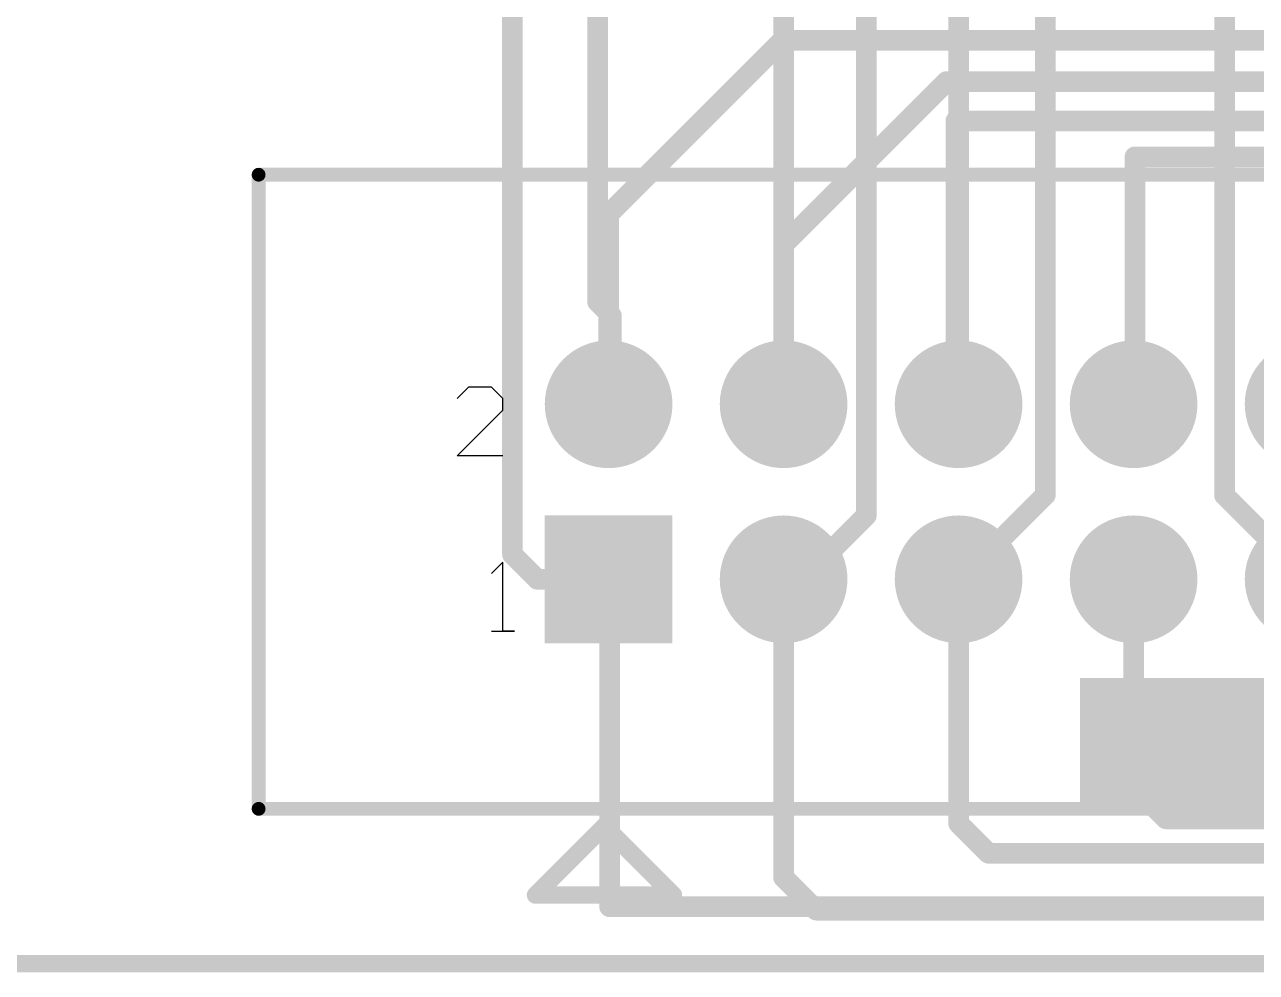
# Model space of a CAD drawing. Header units: millimetres. Extents: x 29 to 180, y 30 to 200.
# Drawn here: x 97.58 to 115.46, y 29.87 to 43.62 of the extents above; entities that cross this region are included whole.
import ezdxf

# ---------------------------------------------------------------- set-up
doc = ezdxf.new("R2010")
doc.units = ezdxf.units.MM
for name, color, linetype in [('BottomLayer', 5, 'Continuous'), ('BottomSolder', 6, 'Continuous'), ('Mechanical1', 6, 'Continuous'), ('MultiLayer', 9, 'Continuous'), ('PadHoleLayer', 156, 'Continuous'), ('TopLayer', 1, 'Continuous'), ('TopOverlay', 2, 'Continuous'), ('TopSolder', 216, 'Continuous')]:
    doc.layers.add(name, color=color, linetype=linetype)

# ---------------------------------------------------------------- blocks, each defined once
blk = doc.blocks.new('918516_324_619')
at = {"layer": 'BottomLayer', "const_width": 0.825}
for points in [[(-9.302, 1.27, 1), (-8.478, 1.27, 1)], [(-6.762, 1.27, 1), (-5.938, 1.27, 1)], [(-4.222, 1.27, 1), (-3.398, 1.27, 1)], [(-1.682, 1.27, 1), (-0.858, 1.27, 1)], [(0.858, 1.27, 1), (1.682, 1.27, 1)], [(-6.762, -1.27, 1), (-5.938, -1.27, 1)], [(-4.222, -1.27, 1), (-3.398, -1.27, 1)], [(-1.682, -1.27, 1), (-0.858, -1.27, 1)], [(0.858, -1.27, 1), (1.682, -1.27, 1)]]:
    blk.add_lwpolyline(points, format="xyb", close=True, dxfattribs=at)
at = {"layer": 'BottomLayer'}
blk.add_solid([(-8.065, -2.095), (-8.065, -0.445), (-9.715, -2.095), (-9.715, -0.445)], dxfattribs=at)
at = {"layer": 'BottomSolder', "const_width": 0.927}
for points in [[(-9.353, 1.27, 1), (-8.427, 1.27, 1)], [(-6.813, 1.27, 1), (-5.887, 1.27, 1)], [(-4.273, 1.27, 1), (-3.347, 1.27, 1)], [(-1.733, 1.27, 1), (-0.807, 1.27, 1)], [(0.807, 1.27, 1), (1.733, 1.27, 1)], [(-6.813, -1.27, 1), (-5.887, -1.27, 1)], [(-4.273, -1.27, 1), (-3.347, -1.27, 1)], [(-1.733, -1.27, 1), (-0.807, -1.27, 1)], [(0.807, -1.27, 1), (1.733, -1.27, 1)]]:
    blk.add_lwpolyline(points, format="xyb", close=True, dxfattribs=at)
at = {"layer": 'BottomSolder'}
blk.add_solid([(-7.963, -2.197), (-7.963, -0.343), (-9.817, -2.197), (-9.817, -0.343)], dxfattribs=at)
at = {"layer": 'MultiLayer', "const_width": 0.825}
for points in [[(-9.302, 1.27, 1), (-8.478, 1.27, 1)], [(-6.762, 1.27, 1), (-5.938, 1.27, 1)], [(-4.222, 1.27, 1), (-3.398, 1.27, 1)], [(-1.682, 1.27, 1), (-0.858, 1.27, 1)], [(0.858, 1.27, 1), (1.682, 1.27, 1)], [(-6.762, -1.27, 1), (-5.938, -1.27, 1)], [(-4.222, -1.27, 1), (-3.398, -1.27, 1)], [(-1.682, -1.27, 1), (-0.858, -1.27, 1)], [(0.858, -1.27, 1), (1.682, -1.27, 1)]]:
    blk.add_lwpolyline(points, format="xyb", close=True, dxfattribs=at)
at = {"layer": 'MultiLayer'}
blk.add_solid([(-8.065, -2.095), (-8.065, -0.445), (-9.715, -2.095), (-9.715, -0.445)], dxfattribs=at)
at = {"layer": 'PadHoleLayer', "const_width": 0.5}
for points in [[(-9.14, 1.27, 1), (-8.64, 1.27, 1)], [(-6.6, 1.27, 1), (-6.1, 1.27, 1)], [(-4.06, 1.27, 1), (-3.56, 1.27, 1)], [(-1.52, 1.27, 1), (-1.02, 1.27, 1)], [(-9.14, -1.27, 1), (-8.64, -1.27, 1)], [(-6.6, -1.27, 1), (-6.1, -1.27, 1)], [(-4.06, -1.27, 1), (-3.56, -1.27, 1)], [(-1.52, -1.27, 1), (-1.02, -1.27, 1)]]:
    blk.add_lwpolyline(points, format="xyb", close=True, dxfattribs=at)
at = {"layer": 'TopLayer', "const_width": 0.825}
for points in [[(-9.302, 1.27, 1), (-8.478, 1.27, 1)], [(-6.762, 1.27, 1), (-5.938, 1.27, 1)], [(-4.222, 1.27, 1), (-3.398, 1.27, 1)], [(-1.682, 1.27, 1), (-0.858, 1.27, 1)], [(0.858, 1.27, 1), (1.682, 1.27, 1)], [(-6.762, -1.27, 1), (-5.938, -1.27, 1)], [(-4.222, -1.27, 1), (-3.398, -1.27, 1)], [(-1.682, -1.27, 1), (-0.858, -1.27, 1)], [(0.858, -1.27, 1), (1.682, -1.27, 1)]]:
    blk.add_lwpolyline(points, format="xyb", close=True, dxfattribs=at)
at = {"layer": 'TopLayer'}
blk.add_solid([(-8.065, -2.095), (-8.065, -0.445), (-9.715, -2.095), (-9.715, -0.445)], dxfattribs=at)
at = {"layer": 'TopOverlay'}
for p, q in [((-10.923, 1.52), (-11.09, 1.353)), ((-10.59, 1.52), (-10.923, 1.52)), ((-10.423, 1.353), (-10.59, 1.52)), ((-10.423, 1.186), (-10.423, 1.353)), ((-11.09, 0.52), (-10.423, 1.186)), ((-10.423, 0.52), (-11.09, 0.52)), ((-10.423, -1.02), (-10.59, -1.187)), ((-10.423, -2.02), (-10.423, -1.02)), ((-10.59, -2.02), (-10.257, -2.02)), ((-10.257, -2.02), (-10.423, -2.02))]:
    blk.add_line(p, q, dxfattribs=at)
for points, const_width in [([(-13.97, -4.6), (-13.97, 4.6)], 0.2), ([(-13.97, 4.6), (13.97, 4.6)], 0.2), ([(-13.97, -4.6), (13.97, -4.6)], 0.2), ([(-9.95, -5.85), (-8.95, -4.85)], 0.254), ([(-8.95, -4.85), (-7.95, -5.85)], 0.254), ([(-9.95, -5.85), (-7.95, -5.85)], 0.254)]:
    blk.add_lwpolyline(points, dxfattribs=dict(at, const_width=const_width))
for points, const_width in [([(-14.02, 4.6, 1), (-13.92, 4.6, 1)], 0.1), ([(-14.02, 4.6, 1), (-13.92, 4.6, 1)], 0.1), ([(-14.02, -4.6, 1), (-13.92, -4.6, 1)], 0.1), ([(-14.02, -4.6, 1), (-13.92, -4.6, 1)], 0.1), ([(-9.013, -4.85, 1), (-8.886, -4.85, 1)], 0.127), ([(-9.013, -4.85, 1), (-8.886, -4.85, 1)], 0.127), ([(-10.014, -5.85, 1), (-9.887, -5.85, 1)], 0.127), ([(-10.014, -5.85, 1), (-9.887, -5.85, 1)], 0.127), ([(-8.013, -5.85, 1), (-7.886, -5.85, 1)], 0.127), ([(-8.013, -5.85, 1), (-7.886, -5.85, 1)], 0.127)]:
    blk.add_lwpolyline(points, format="xyb", close=True, dxfattribs=dict(at, const_width=const_width))
blk.add_solid([(-2.05, -4.6), (2.05, -4.6), (-2.05, -2.7), (2.05, -2.7)], dxfattribs=at)
at = {"layer": 'TopSolder', "const_width": 0.927}
for points in [[(-9.353, 1.27, 1), (-8.427, 1.27, 1)], [(-6.813, 1.27, 1), (-5.887, 1.27, 1)], [(-4.273, 1.27, 1), (-3.347, 1.27, 1)], [(-1.733, 1.27, 1), (-0.807, 1.27, 1)], [(0.807, 1.27, 1), (1.733, 1.27, 1)], [(-6.813, -1.27, 1), (-5.887, -1.27, 1)], [(-4.273, -1.27, 1), (-3.347, -1.27, 1)], [(-1.733, -1.27, 1), (-0.807, -1.27, 1)], [(0.807, -1.27, 1), (1.733, -1.27, 1)]]:
    blk.add_lwpolyline(points, format="xyb", close=True, dxfattribs=at)
at = {"layer": 'TopSolder'}
blk.add_solid([(-7.963, -2.197), (-7.963, -0.343), (-9.817, -2.197), (-9.817, -0.343)], dxfattribs=at)

msp = doc.modelspace()

# ---------------------------------------------------------------- linework, layer by layer
at = {"layer": 'BottomLayer', "const_width": 0.3}
for points in [[(105.9, 39.6), (105.9, 53.6)], [(108.6, 38.115), (108.6, 53.4)], [(104.665, 35.935), (104.665, 51.635)], [(109.8, 36.5), (109.8, 51.6)], [(112.4, 36.8), (112.4, 48.1)], [(111.14, 38.115), (111.14, 47.74)], [(115, 36.795), (115, 44)], [(105.9, 39.6), (106.1, 39.4)], [(106.1, 38.155), (106.1, 39.4)], [(106.06, 38.115), (106.1, 38.155)], [(111.175, 35.575), (112.4, 36.8)], [(115, 36.795), (116.22, 35.575)], [(108.875, 35.575), (109.8, 36.5)], [(104.665, 35.935), (105.025, 35.575)], [(105.025, 35.575), (106.06, 35.575)], [(106.075, 30.825), (106.075, 35.56)], [(108.6, 35.575), (108.875, 35.575)], [(111.14, 35.575), (111.175, 35.575)], [(106.075, 30.825), (140.175, 30.825)]]:
    msp.add_lwpolyline(points, dxfattribs=at)
at = {"layer": 'BottomLayer', "const_width": 0.15}
for points in [[(105.825, 39.6, 1), (105.975, 39.6, 1)], [(105.825, 39.6, 1), (105.975, 39.6, 1)], [(106.025, 39.4, 1), (106.175, 39.4, 1)], [(106.025, 39.4, 1), (106.175, 39.4, 1)], [(105.985, 38.115, 1), (106.135, 38.115, 1)], [(106.025, 38.155, 1), (106.175, 38.155, 1)], [(106.025, 38.155, 1), (106.175, 38.155, 1)], [(108.525, 38.115, 1), (108.675, 38.115, 1)], [(111.065, 38.115, 1), (111.215, 38.115, 1)], [(112.325, 36.8, 1), (112.475, 36.8, 1)], [(112.325, 36.8, 1), (112.475, 36.8, 1)], [(114.925, 36.795, 1), (115.075, 36.795, 1)], [(114.925, 36.795, 1), (115.075, 36.795, 1)], [(109.725, 36.5, 1), (109.875, 36.5, 1)], [(109.725, 36.5, 1), (109.875, 36.5, 1)], [(104.59, 35.935, 1), (104.74, 35.935, 1)], [(104.59, 35.935, 1), (104.74, 35.935, 1)], [(104.95, 35.575, 1), (105.1, 35.575, 1)], [(104.95, 35.575, 1), (105.1, 35.575, 1)], [(105.985, 35.575, 1), (106.135, 35.575, 1)], [(106, 35.56, 1), (106.15, 35.56, 1)], [(108.525, 35.575, 1), (108.675, 35.575, 1)], [(108.8, 35.575, 1), (108.95, 35.575, 1)], [(108.8, 35.575, 1), (108.95, 35.575, 1)], [(111.065, 35.575, 1), (111.215, 35.575, 1)], [(111.1, 35.575, 1), (111.25, 35.575, 1)], [(111.1, 35.575, 1), (111.25, 35.575, 1)], [(106, 30.825, 1), (106.15, 30.825, 1)], [(106, 30.825, 1), (106.15, 30.825, 1)]]:
    msp.add_lwpolyline(points, format="xyb", close=True, dxfattribs=at)
at = {"layer": 'Mechanical1', "const_width": 0.254}
msp.add_lwpolyline([(30, 30), (180, 30)], dxfattribs=at)
at = {"layer": 'TopLayer', "const_width": 0.3}
for points in [[(106.06, 40.871), (108.585, 43.396)], [(108.585, 43.396), (139.996, 43.396)], [(108.6, 40.432), (110.964, 42.796)], [(110.964, 42.796), (142.096, 42.796)], [(111.1, 38.115), (111.1, 42.225)], [(111.1, 42.225), (145.2, 42.225)], [(113.7, 38.115), (113.7, 41.704)], [(113.7, 41.704), (144.859, 41.704)], [(106.06, 38.115), (106.06, 40.871)], [(108.6, 38), (108.6, 40.432)], [(106.06, 35.575), (106.075, 35.56)], [(108.6, 31.25), (108.6, 35.575)], [(111.14, 32.035), (111.14, 35.575)], [(113.68, 32.57), (113.68, 35.575)], [(113.68, 32.57), (114.15, 32.1)], [(111.14, 32.035), (111.575, 31.6)], [(114.15, 32.1), (145.35, 32.1)], [(111.575, 31.6), (143.2, 31.6)], [(108.6, 31.25), (109.075, 30.775)], [(109.075, 30.775), (142.725, 30.775)]]:
    msp.add_lwpolyline(points, dxfattribs=at)
at = {"layer": 'TopLayer', "const_width": 0.15}
for points in [[(108.51, 43.396, 1), (108.66, 43.396, 1)], [(108.51, 43.396, 1), (108.66, 43.396, 1)], [(110.889, 42.796, 1), (111.039, 42.796, 1)], [(110.889, 42.796, 1), (111.039, 42.796, 1)], [(111.025, 42.225, 1), (111.175, 42.225, 1)], [(111.025, 42.225, 1), (111.175, 42.225, 1)], [(113.625, 41.704, 1), (113.775, 41.704, 1)], [(113.625, 41.704, 1), (113.775, 41.704, 1)], [(105.985, 40.871, 1), (106.135, 40.871, 1)], [(105.985, 40.871, 1), (106.135, 40.871, 1)], [(108.525, 40.432, 1), (108.675, 40.432, 1)], [(108.525, 40.432, 1), (108.675, 40.432, 1)], [(105.985, 38.115, 1), (106.135, 38.115, 1)], [(111.025, 38.115, 1), (111.175, 38.115, 1)], [(113.625, 38.115, 1), (113.775, 38.115, 1)], [(108.525, 38, 1), (108.675, 38, 1)], [(105.985, 35.575, 1), (106.135, 35.575, 1)], [(106, 35.56, 1), (106.15, 35.56, 1)], [(108.525, 35.575, 1), (108.675, 35.575, 1)], [(111.065, 35.575, 1), (111.215, 35.575, 1)], [(113.605, 35.575, 1), (113.755, 35.575, 1)], [(113.605, 32.57, 1), (113.755, 32.57, 1)], [(113.605, 32.57, 1), (113.755, 32.57, 1)], [(111.065, 32.035, 1), (111.215, 32.035, 1)], [(111.065, 32.035, 1), (111.215, 32.035, 1)], [(114.075, 32.1, 1), (114.225, 32.1, 1)], [(114.075, 32.1, 1), (114.225, 32.1, 1)], [(111.5, 31.6, 1), (111.65, 31.6, 1)], [(111.5, 31.6, 1), (111.65, 31.6, 1)], [(108.525, 31.25, 1), (108.675, 31.25, 1)], [(108.525, 31.25, 1), (108.675, 31.25, 1)], [(109, 30.775, 1), (109.15, 30.775, 1)], [(109, 30.775, 1), (109.15, 30.775, 1)]]:
    msp.add_lwpolyline(points, format="xyb", close=True, dxfattribs=at)

# ---------------------------------------------------------------- block references
at = {"rotation": 360}
msp.add_blockref('918516_324_619', (114.95, 36.845), dxfattribs=at)

doc.saveas('drawing.dxf')
